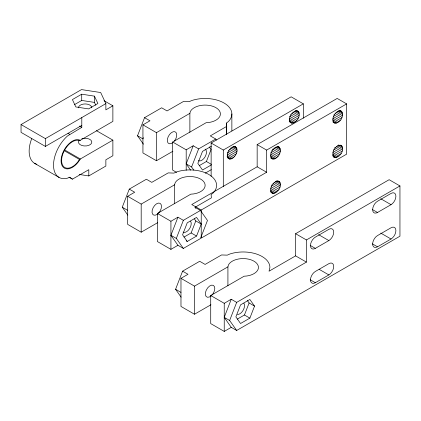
<?xml version="1.0" encoding="UTF-8"?>
<svg xmlns="http://www.w3.org/2000/svg" width="421" height="421" viewBox="0 0 421 421"><rect width="100%" height="100%" fill="white"/><g stroke="black" fill="none" stroke-linecap="round" stroke-linejoin="round"><path stroke-width="0.63" d="M235.665 146.887C229.977 145.213 223.904 156.386 229.787 159.122C235.155 158.843 240.254 149.323 234.56 146.25M270.987 158.217C276.96 162.201 284.301 149.487 277.865 146.297M280.239 185.982C281.549 176.425 270.814 182.972 270.84 188.497C269.529 198.059 280.265 191.513 280.239 185.982L274.118 182.446M299.105 115.691C300.41 106.134 289.68 112.681 289.701 118.212C288.396 127.768 299.126 121.222 299.105 115.691L293.021 112.181M333.164 122.322C339.142 126.3 346.483 113.586 340.047 110.397M342.42 150.081C343.731 140.525 332.995 147.071 333.022 152.602C331.711 162.159 342.441 155.612 342.42 150.081L336.3 146.545M189.876 132.305L189.876 113.354L190.397 111.465A15.309 8.836 0 0 1 216.141 107.808A15.309 8.836 0 0 1 208.758 122.506L206.101 122.721L172.673 142.019L172.673 170.116L176.615 172.389M174.61 203.743L174.61 184.793L175.131 182.903A15.309 8.836 0 0 1 200.875 179.246A15.309 8.836 0 0 1 193.492 193.944L190.834 194.16L157.407 213.458L157.407 241.554L170.926 249.358L177.941 245.296L183.356 248.422L200.449 238.554L207.474 220.451L200.449 210.458L195.018 207.321L211.426 197.833L211.084 194.539L213.01 193.092A26.765 15.451 0 0 0 208.758 174.436A26.765 15.451 0 0 0 176.452 171.984L173.941 173.094L168.237 172.894L151.786 182.361L146.376 179.241L129.284 189.108L122.264 207.211L127.805 215.105M227.919 285.796L227.919 266.846L228.44 264.956A15.309 8.836 0 0 1 254.184 261.299A15.309 8.836 0 0 1 246.801 275.997L244.138 276.213L210.716 295.51L210.716 323.607L224.235 331.411L231.25 327.354L236.665 330.474L399.95 236.202L399.95 185.945L389.136 179.699L295.595 233.708L295.595 255.873L269.045 271.203L269.903 267.419A26.765 15.451 0 0 0 229.761 254.037L227.251 255.147L221.546 254.952L205.095 264.42L199.686 261.294L182.593 271.166L175.573 289.269L181.114 297.158M190.624 170.179L186.193 163.869L193.207 145.766L198.623 148.892L215.715 139.019L216.457 140.072M177.941 245.296L170.926 235.307L177.941 217.199L183.356 220.325L200.449 210.458M199.28 165.627L206.406 161.506L211.063 149.481L209.274 146.934M184.014 237.065L191.139 232.945L195.797 220.92L194.365 218.878M231.25 327.354L224.235 317.36L231.25 299.257L236.665 302.383L306.409 262.115L306.409 239.949L399.95 185.945M237.323 319.118L244.448 314.997L249.106 302.973L247.316 300.426M143.445 144.192L137.53 135.778L144.55 117.675L161.648 107.802L167.053 110.928L183.503 101.461L189.208 101.656L191.718 100.545A26.765 15.451 0 0 1 224.025 103.003A26.765 15.451 0 0 1 228.277 121.653L226.351 123.1L226.351 134.21M143.403 137.688L142.935 138.898L137.53 135.778M193.818 170.147L191.597 166.995L198.623 148.892M183.356 248.422L176.331 238.428L183.356 220.325M196.565 236.076L201.227 224.056L196.565 217.42L187.24 222.804L182.577 234.823L187.24 241.459L196.565 236.076L191.139 232.945M236.665 330.474L229.64 320.486L236.665 302.383M249.874 318.129L254.537 306.109L249.874 299.473L240.549 304.862L235.881 316.881L240.549 323.512L249.874 318.129L244.448 314.997M341.163 111.044C335.637 109.718 330.369 118.843 334.279 122.964M96.435 130.673L112.875 140.13L79.516 159.464L77.622 162.153A15.309 8.82 -60.1 0 1 61.608 160.227A15.309 8.82 -60.1 0 1 78.001 140.288L79.516 140.735L112.875 121.401L112.875 105.792L104.013 100.693M81.795 125.39L45.384 146.413L21.05 132.368L21.05 124.563L81.49 89.589L100.687 92.536L105.866 103.613L81.795 117.585L81.795 127.368L67.523 135.946A26.765 15.424 -60.1 0 0 53.525 165.169A26.765 15.424 -60.1 0 0 67.523 178.162L69.733 177.22L72.412 179.157L88.805 169.689L88.805 175.931L79.206 174.457M81.711 94.193L72.401 99.588L75.838 106.939L88.584 108.897L97.893 103.503L94.457 96.151L81.711 94.193L81.711 100.445L74.591 104.582M112.875 105.792L105.866 109.86L105.866 103.613M88.805 175.931L105.866 166.048L105.866 159.801L112.875 155.738L112.875 140.13M186.193 170.258L186.193 149.823L193.207 145.766M226.351 123.1L226.698 126.395L210.284 135.888L215.715 139.019M170.926 249.358L170.926 221.262L177.941 217.199M224.235 331.411L224.235 303.315L231.25 299.257M21.05 124.563L45.384 138.609L81.795 117.585M172.884 151.265L156.454 160.748L142.935 152.944L142.935 124.848L149.96 120.795L144.55 117.675M142.935 124.848L156.454 132.652L189.876 113.354M211.137 176.304L211.137 143.014L291.158 96.814L303.325 103.84L303.325 118.196M211.284 146.303L202.506 151.371L197.844 163.39L202.506 170.021L211.284 164.953M157.617 222.704L141.188 232.187L127.668 224.382L127.668 196.286L134.694 192.234L129.284 189.108M211.137 143.014L223.298 150.039L303.325 103.84M127.668 196.286L141.188 204.09L174.61 184.793M205.238 173.163L211.305 169.663M201.227 210.011L191.765 204.543L257.157 166.795L257.157 144.629L337.179 98.43L346.641 103.892L346.641 154.149L201.227 238.102L201.227 210.011L266.619 172.257L266.619 150.092L346.641 103.892M210.926 304.757L194.497 314.24L180.977 306.435L180.977 278.339L188.003 274.287L182.593 271.166M180.977 278.339L194.497 286.143L227.919 266.846M315.329 248.379L328.848 240.575A6.883 3.973 -60 0 0 333.716 232.145A6.883 3.973 -60 0 0 328.848 229.334L315.329 237.139A6.883 3.973 -60 0 0 310.466 245.569A6.883 3.973 -60 0 0 315.329 248.379L310.209 245.422M377.511 212.479L391.03 204.674A6.883 3.973 -60 0 0 395.893 196.244A6.883 3.973 -60 0 0 391.03 193.439L377.511 201.243A6.883 3.973 -60 0 0 372.643 209.669A6.883 3.973 -60 0 0 377.511 212.479L372.39 209.521M315.329 282.717L328.848 274.913A6.883 3.973 -60 0 0 333.716 266.482A6.883 3.973 -60 0 0 328.848 263.678L315.329 271.482A6.883 3.973 -60 0 0 310.466 279.907A6.883 3.973 -60 0 0 315.329 282.717L310.209 279.76M377.511 246.817L391.03 239.012A6.883 3.973 -60 0 0 395.893 230.587A6.883 3.973 -60 0 0 391.03 227.777L377.511 235.581A6.883 3.973 -60 0 0 372.643 244.006A6.883 3.973 -60 0 0 377.511 246.817L372.39 243.859M81.711 100.445L94.457 102.398L95.778 105.229M80.311 140.272L78.08 139.588A16.056 9.251 -60.1 0 0 63.729 150.829A16.056 9.251 -60.1 0 0 63.729 167.684A16.056 9.251 -60.1 0 0 78.08 162.295L80.327 158.996L64.481 149.85M278.981 146.94C273.461 145.613 268.188 154.744 272.098 158.859M68.034 133.352L69.733 134.331M64.208 150.66L79.516 159.464M69.007 177.204L72.412 179.157M34.68 163.395L59.056 177.415M339.71 110.476L341.936 111.76M338.526 110.586L342.42 112.833M337.579 111.302L342.583 114.191M336.3 112.207L342.42 115.743M335.253 113.523L341.936 117.38M333.927 114.812L341.163 118.99M333.474 116.606L340.152 120.464M332.858 118.169L338.979 121.701M332.711 119.727L337.721 122.622M332.564 120.906L336.458 123.158M333.058 121.99L335.284 123.274M296.405 110.428L298.615 111.707M295.232 110.544L299.105 112.781M294.29 111.265L299.268 114.138M291.979 113.496L298.615 117.327M290.653 114.786L297.842 118.938M340.263 145.134L341.936 146.098M289.648 116.259L296.837 120.411M338.526 144.924L342.42 147.171M337.579 145.64L342.583 148.529M289.58 118.138L295.663 121.648M289.427 119.696L294.405 122.569M289.274 120.869L293.142 123.106M334.7 147.539L341.936 151.718M289.206 121.622L291.969 123.221M333.927 149.15L341.163 153.328M333.474 150.944L340.152 154.802M332.858 152.507L338.979 156.044M332.711 154.07L337.721 156.959M332.564 155.244L336.458 157.496M333.058 156.328L335.284 157.612M333.164 156.659L334.279 157.301M380.784 198.759L391.03 204.674M277.528 146.371L279.755 147.66M276.902 146.803L280.239 148.734M275.397 147.197L280.407 150.092M274.118 148.108L280.239 151.644M272.519 149.102L279.755 153.276M271.745 150.713L278.981 154.886M270.735 152.186L277.971 156.365M257.157 144.629L266.619 150.092M270.677 154.065L276.797 157.601M270.529 155.628L275.539 158.522M270.382 156.807L274.281 159.054M270.882 157.886L273.108 159.175M234.223 146.329L236.439 147.608M233.05 146.445L236.923 148.681M232.113 147.166L237.091 150.039M380.784 233.097L391.03 239.012M230.84 148.076L236.923 151.592M229.803 149.392L236.439 153.223M257.157 166.795L266.619 172.257M228.477 150.686L235.665 154.833M277.528 180.714L279.755 181.998M227.466 152.16L234.655 156.312M276.344 180.825L280.239 183.072M275.397 181.54L280.407 184.43M227.398 154.039L233.481 157.549M227.245 155.596L232.224 158.47M227.093 156.77L230.961 159.001M273.076 183.761L279.755 187.619M227.577 157.843L229.787 159.122M271.745 185.051L278.981 189.229M271.292 186.845L277.971 190.702M270.677 188.408L276.797 191.939M270.529 189.966L275.539 192.86M270.382 191.145L274.281 193.397M270.882 192.229L273.108 193.513M172.673 142.019L186.193 149.823M206.406 161.506L211.289 164.327M318.602 234.66L328.848 240.575M186.193 163.869L191.597 166.995M295.595 233.708L306.409 239.949M79.532 126.058L81.795 127.368M319.171 269.329L328.848 274.913M295.595 255.873L306.409 262.115M195.797 220.92L201.227 224.056M157.407 213.458L170.926 221.262M186.156 240.833L187.24 241.459M122.264 207.211L127.668 210.337M170.926 235.307L176.331 238.428M249.106 302.973L254.537 306.109M210.716 295.51L224.235 303.315M175.573 289.269L180.977 292.39M224.235 317.36L229.64 320.486M195.018 207.321L195.76 208.374M231.866 113.928L231.866 130.915M226.698 126.395L226.698 134.236M223.298 150.039L223.298 186.592M194.497 286.143L194.497 314.24M156.454 132.652L156.454 160.748M141.188 204.09L141.188 232.187M94.457 96.151L94.457 102.398M45.384 138.609L45.384 146.413M81.79 138.783A6.689 3.863 0 0 1 91.736 141.451A6.689 3.863 0 0 1 84 145.934A6.689 3.863 0 0 1 79.348 140.204M36.816 164.285A26.765 15.424 -60.1 0 1 31.675 138.756M78.459 107.813A6.689 3.868 0 0 1 85.137 103.94A6.689 3.868 0 0 1 91.836 107.792M211.289 295.774A6.689 3.863 -60 0 1 205.464 292.6A6.689 3.863 -60 0 1 213.21 285.306A6.689 3.863 -60 0 1 211.684 295.405M243.88 303.267A6.689 3.857 -60 0 1 243.133 310.293A6.689 3.857 -60 0 1 237.428 314.461M157.58 214.052A6.689 3.863 -60 0 1 152.223 210.2A6.689 3.863 -60 0 1 160.001 203.301A6.689 3.863 -60 0 1 158.375 213.352M190.576 221.209A6.689 3.857 -60 0 1 189.355 228.982A6.689 3.857 -60 0 1 183.14 232.108M172.847 142.619A6.689 3.863 -60 0 1 167.421 139.109A6.689 3.863 -60 0 1 174.847 131.699A6.689 3.863 -60 0 1 174.389 141.077M205.09 149.076A6.689 3.857 -60 0 1 205.09 156.801A6.689 3.857 -60 0 1 198.407 160.669"/></g></svg>
